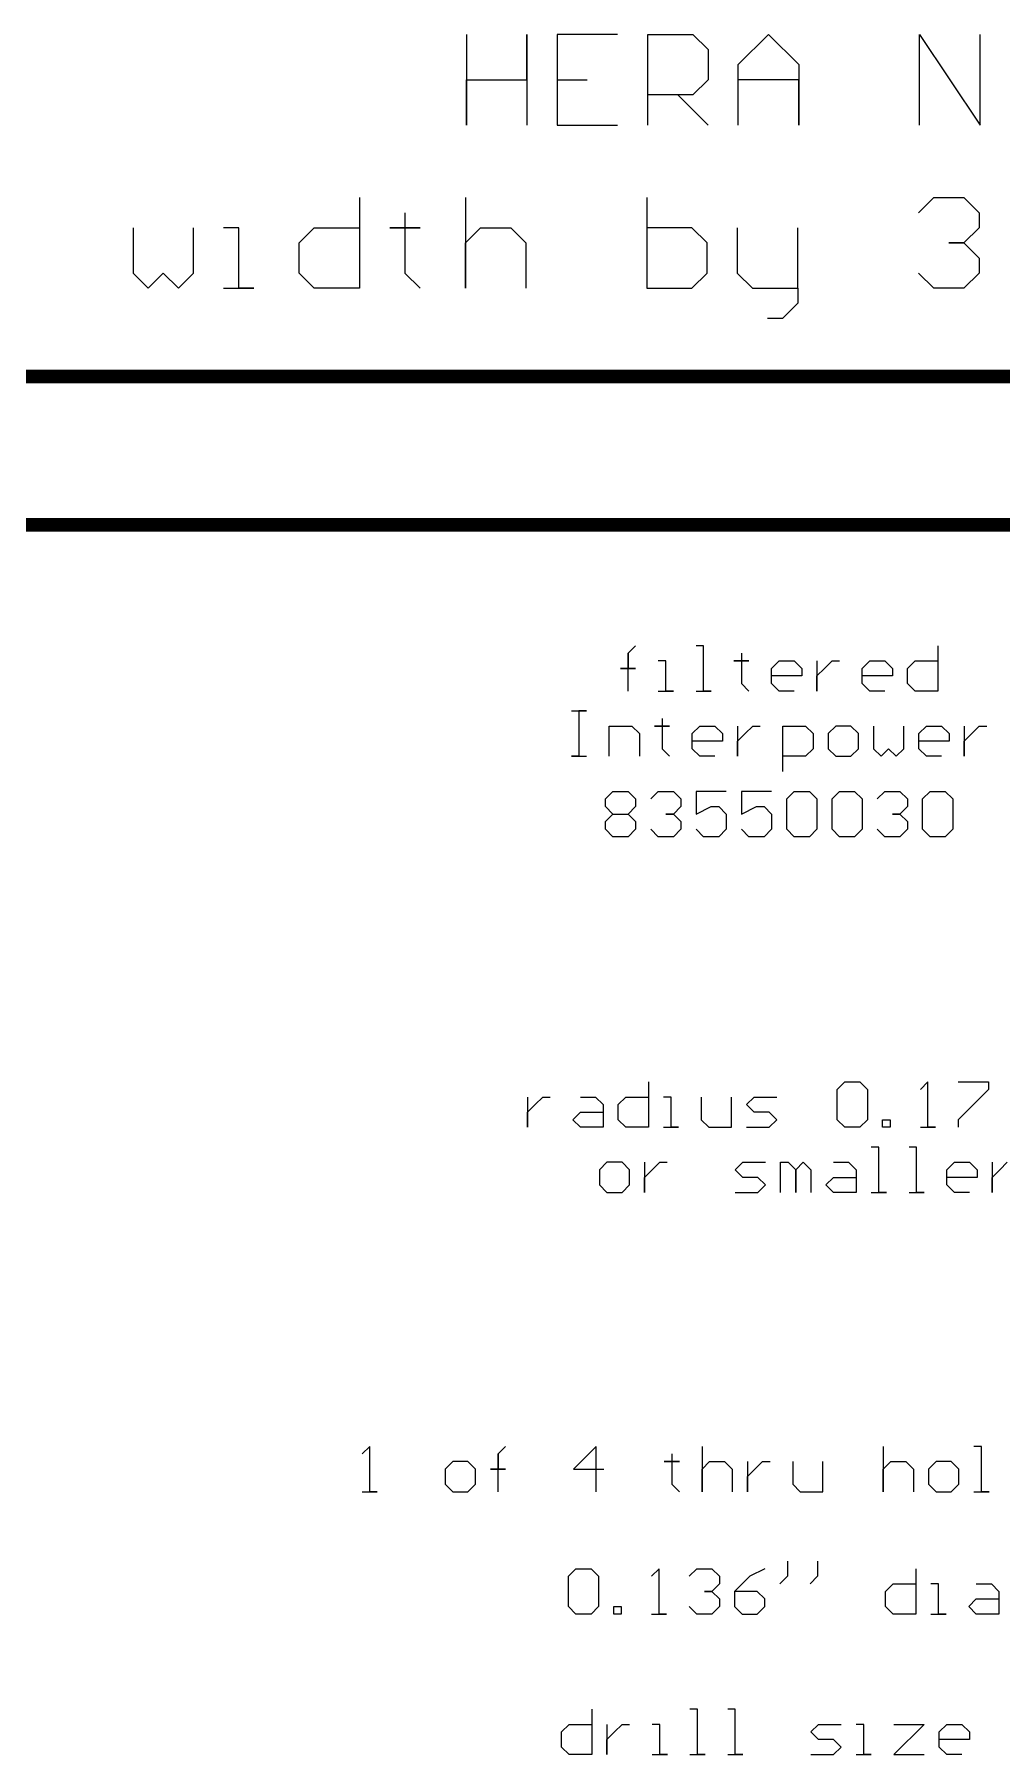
# Model space of a CAD drawing. Extents: x 0 to 21.5, y -4.9 to 8.
# Drawn here: x 5.752 to 7.885, y 4.18 to 7.975 of the extents above; entities that cross this region are included whole.
import ezdxf

# ---------------------------------------------------------------- set-up
doc = ezdxf.new("R2010")
doc.units = 0
doc.header["$MEASUREMENT"] = 0
doc.layers.add('MECHANICAL1', color=6, linetype='CONTINUOUS')
doc.layers.add('TOPLAYER', color=1, linetype='CONTINUOUS')

msp = doc.modelspace()

# ---------------------------------------------------------------- linework, layer by layer
at = {"layer": 'MECHANICAL1'}
for p, q in [((6.705, 7.9749), (6.705, 7.775)), ((6.8383, 7.875), (6.8383, 7.9749)), ((6.8383, 7.9749), (6.8383, 7.775)), ((7.0382, 7.9749), (6.9049, 7.9749)), ((6.9049, 7.9749), (6.9049, 7.775)), ((7.1049, 7.775), (7.1049, 7.9749)), ((7.1049, 7.9749), (7.2048, 7.9749)), ((7.2048, 7.9749), (7.2382, 7.9416)), ((7.3048, 7.9083), (7.3715, 7.9749)), ((7.3715, 7.9749), (7.4381, 7.9083)), ((7.7047, 7.775), (7.7047, 7.9749)), ((7.7047, 7.9749), (7.838, 7.775)), ((7.838, 7.775), (7.838, 7.9749)), ((7.2382, 7.9416), (7.2382, 7.875)), ((7.3048, 7.775), (7.3048, 7.9083)), ((7.4381, 7.9083), (7.4381, 7.775)), ((6.705, 7.775), (6.705, 7.875)), ((6.705, 7.875), (6.8383, 7.875)), ((6.9049, 7.875), (6.9716, 7.875)), ((7.2382, 7.875), (7.2048, 7.8416)), ((7.4381, 7.875), (7.3048, 7.875)), ((7.4381, 7.775), (7.4381, 7.875)), ((7.2048, 7.8416), (7.1049, 7.8416)), ((7.1715, 7.8416), (7.2382, 7.775)), ((6.9049, 7.775), (7.0382, 7.775)), ((6.4695, 7.6149), (6.4695, 7.415)), ((6.7028, 7.6149), (6.7028, 7.415)), ((7.1027, 7.6149), (7.1027, 7.415)), ((7.7025, 7.5816), (7.7358, 7.6149)), ((7.7358, 7.6149), (7.8025, 7.6149)), ((7.8025, 7.6149), (7.8358, 7.5816)), ((6.5695, 7.5816), (6.5695, 7.5483)), ((7.8358, 7.5816), (7.8358, 7.5483)), ((5.9697, 7.5483), (5.9697, 7.4483)), ((6.103, 7.4483), (6.103, 7.5483)), ((6.203, 7.5483), (6.1696, 7.5483)), ((6.203, 7.415), (6.203, 7.5483)), ((6.3363, 7.515), (6.3696, 7.5483)), ((6.3363, 7.4483), (6.3363, 7.515)), ((6.3696, 7.5483), (6.4695, 7.5483)), ((6.5695, 7.5483), (6.5362, 7.5483)), ((6.5362, 7.5483), (6.6028, 7.5483)), ((6.6028, 7.5483), (6.5695, 7.5483)), ((6.5695, 7.5483), (6.5695, 7.4483)), ((6.7028, 7.515), (6.7361, 7.5483)), ((6.7028, 7.415), (6.7028, 7.515)), ((6.7361, 7.5483), (6.8028, 7.5483)), ((6.8028, 7.5483), (6.8361, 7.515)), ((6.8361, 7.515), (6.8361, 7.415)), ((7.2026, 7.5483), (7.1027, 7.5483)), ((7.236, 7.515), (7.2026, 7.5483)), ((7.236, 7.4816), (7.236, 7.515)), ((7.3026, 7.5483), (7.3026, 7.4483)), ((7.4359, 7.415), (7.4359, 7.5483)), ((7.8025, 7.515), (7.7691, 7.515)), ((7.7691, 7.515), (7.8025, 7.515)), ((7.8358, 7.5483), (7.8025, 7.515)), ((7.8025, 7.515), (7.8358, 7.4816)), ((7.236, 7.4483), (7.236, 7.4816)), ((7.8358, 7.4816), (7.8358, 7.4483)), ((5.9697, 7.4483), (6.003, 7.415)), ((6.003, 7.415), (6.0364, 7.4483)), ((6.0364, 7.4483), (6.0697, 7.415)), ((6.0697, 7.415), (6.103, 7.4483)), ((6.3696, 7.415), (6.3363, 7.4483)), ((6.5695, 7.4483), (6.6028, 7.415)), ((7.2026, 7.415), (7.236, 7.4483)), ((7.3026, 7.4483), (7.3359, 7.415)), ((7.7358, 7.415), (7.7025, 7.4483)), ((7.8358, 7.4483), (7.8025, 7.415)), ((6.1696, 7.415), (6.2363, 7.415)), ((6.2363, 7.415), (6.203, 7.415)), ((6.4695, 7.415), (6.3696, 7.415)), ((7.1027, 7.415), (7.2026, 7.415)), ((7.3359, 7.415), (7.4359, 7.415)), ((7.4359, 7.415), (7.4359, 7.3817)), ((7.8025, 7.415), (7.7358, 7.415)), ((7.4359, 7.3817), (7.4026, 7.3484)), ((7.4026, 7.3484), (7.3693, 7.3484))]:
    msp.add_line(p, q, dxfattribs=at)
at = {"layer": 'MECHANICAL1', "const_width": 0.03}
for points in [[(2, 7.22), (18.73, 7.22)], [(2.12, 6.893), (18.61, 6.893)]]:
    msp.add_lwpolyline(points, dxfattribs=at)
at = {"layer": 'TOPLAYER'}
for p, q in [((7.0616, 6.6096), (7.0783, 6.6262)), ((7.0616, 6.5262), (7.0616, 6.6096)), ((7.0616, 6.6096), (7.0616, 6.5762)), ((7.0616, 6.5762), (7.0616, 6.6096)), ((7.2282, 6.6262), (7.2115, 6.6262)), ((7.2282, 6.5262), (7.2282, 6.6262)), ((7.3115, 6.6096), (7.3115, 6.5929)), ((7.7447, 6.6262), (7.7447, 6.5262)), ((7.0616, 6.5762), (7.0449, 6.5762)), ((7.0449, 6.5762), (7.0783, 6.5762)), ((7.0783, 6.5762), (7.0616, 6.5762)), ((7.1449, 6.5929), (7.1282, 6.5929)), ((7.1449, 6.5262), (7.1449, 6.5929)), ((7.3115, 6.5929), (7.2949, 6.5929)), ((7.2949, 6.5929), (7.3282, 6.5929)), ((7.3282, 6.5929), (7.3115, 6.5929)), ((7.3115, 6.5929), (7.3115, 6.5429)), ((7.3782, 6.5762), (7.3948, 6.5929)), ((7.3782, 6.5429), (7.3782, 6.5762)), ((7.3948, 6.5929), (7.4281, 6.5929)), ((7.4281, 6.5929), (7.4448, 6.5762)), ((7.4448, 6.5762), (7.4448, 6.5596)), ((7.4781, 6.5929), (7.4781, 6.5262)), ((7.4781, 6.5596), (7.4948, 6.5762)), ((7.4948, 6.5762), (7.5115, 6.5929)), ((7.5115, 6.5929), (7.5281, 6.5929)), ((7.5781, 6.5762), (7.5948, 6.5929)), ((7.5781, 6.5429), (7.5781, 6.5762)), ((7.5948, 6.5929), (7.6281, 6.5929)), ((7.6281, 6.5929), (7.6447, 6.5762)), ((7.6447, 6.5762), (7.6447, 6.5596)), ((7.6781, 6.5762), (7.6947, 6.5929)), ((7.6781, 6.5429), (7.6781, 6.5762)), ((7.6947, 6.5929), (7.7447, 6.5929)), ((7.3115, 6.5429), (7.3282, 6.5262)), ((7.4448, 6.5596), (7.3782, 6.5596)), ((7.3948, 6.5262), (7.3782, 6.5429)), ((7.4781, 6.5262), (7.4781, 6.5596)), ((7.6447, 6.5596), (7.5781, 6.5596)), ((7.5948, 6.5262), (7.5781, 6.5429)), ((7.6947, 6.5262), (7.6781, 6.5429)), ((7.1282, 6.5262), (7.1616, 6.5262)), ((7.1616, 6.5262), (7.1449, 6.5262)), ((7.2115, 6.5262), (7.2449, 6.5262)), ((7.2449, 6.5262), (7.2282, 6.5262)), ((7.4281, 6.5262), (7.3948, 6.5262)), ((7.6281, 6.5262), (7.5948, 6.5262)), ((7.7447, 6.5262), (7.6947, 6.5262)), ((6.9366, 6.4823), (6.97, 6.4823)), ((6.97, 6.4823), (6.9533, 6.4823)), ((6.9533, 6.4823), (6.9533, 6.3823)), ((7.1366, 6.4656), (7.1366, 6.4489)), ((7.0199, 6.3823), (7.0199, 6.4489)), ((7.0199, 6.4489), (7.0699, 6.4489)), ((7.0699, 6.4489), (7.0866, 6.4323)), ((7.0866, 6.4323), (7.0866, 6.3823)), ((7.1366, 6.4489), (7.1199, 6.4489)), ((7.1199, 6.4489), (7.1532, 6.4489)), ((7.1532, 6.4489), (7.1366, 6.4489)), ((7.1366, 6.4489), (7.1366, 6.3989)), ((7.2032, 6.4323), (7.2199, 6.4489)), ((7.2032, 6.3989), (7.2032, 6.4323)), ((7.2699, 6.4156), (7.2032, 6.4156)), ((7.2199, 6.4489), (7.2532, 6.4489)), ((7.2532, 6.4489), (7.2699, 6.4323)), ((7.2699, 6.4323), (7.2699, 6.4156)), ((7.3032, 6.4489), (7.3032, 6.3823)), ((7.3032, 6.4156), (7.3198, 6.4323)), ((7.3032, 6.3823), (7.3032, 6.4156)), ((7.3198, 6.4323), (7.3365, 6.4489)), ((7.3365, 6.4489), (7.3532, 6.4489)), ((7.4032, 6.349), (7.4032, 6.4489)), ((7.4032, 6.4489), (7.4531, 6.4489)), ((7.4531, 6.4489), (7.4698, 6.4323)), ((7.4698, 6.4323), (7.4698, 6.3989)), ((7.5198, 6.4489), (7.5031, 6.4323)), ((7.5031, 6.4323), (7.5031, 6.3989)), ((7.5531, 6.4489), (7.5198, 6.4489)), ((7.5698, 6.4323), (7.5531, 6.4489)), ((7.5698, 6.3989), (7.5698, 6.4323)), ((7.6031, 6.4489), (7.6031, 6.3989)), ((7.6697, 6.3989), (7.6697, 6.4489)), ((7.7031, 6.4323), (7.7197, 6.4489)), ((7.7031, 6.3989), (7.7031, 6.4323)), ((7.7697, 6.4156), (7.7031, 6.4156)), ((7.7197, 6.4489), (7.753, 6.4489)), ((7.753, 6.4489), (7.7697, 6.4323)), ((7.7697, 6.4323), (7.7697, 6.4156)), ((7.803, 6.4489), (7.803, 6.3823)), ((7.803, 6.4156), (7.8197, 6.4323)), ((7.803, 6.3823), (7.803, 6.4156)), ((7.8197, 6.4323), (7.8363, 6.4489)), ((7.8363, 6.4489), (7.853, 6.4489)), ((6.9533, 6.3823), (6.9366, 6.3823)), ((6.9366, 6.3823), (6.97, 6.3823)), ((7.1366, 6.3989), (7.1532, 6.3823)), ((7.2199, 6.3823), (7.2032, 6.3989)), ((7.2532, 6.3823), (7.2199, 6.3823)), ((7.4531, 6.3823), (7.4032, 6.3823)), ((7.4698, 6.3989), (7.4531, 6.3823)), ((7.5031, 6.3989), (7.5198, 6.3823)), ((7.5198, 6.3823), (7.5531, 6.3823)), ((7.5531, 6.3823), (7.5698, 6.3989)), ((7.6031, 6.3989), (7.6197, 6.3823)), ((7.6197, 6.3823), (7.6364, 6.3989)), ((7.6364, 6.3989), (7.6531, 6.3823)), ((7.6531, 6.3823), (7.6697, 6.3989)), ((7.7197, 6.3823), (7.7031, 6.3989)), ((7.753, 6.3823), (7.7197, 6.3823)), ((7.0116, 6.2883), (7.0283, 6.305)), ((7.0283, 6.305), (7.0616, 6.305)), ((7.0616, 6.305), (7.0783, 6.2883)), ((7.1116, 6.2883), (7.1282, 6.305)), ((7.1282, 6.305), (7.1616, 6.305)), ((7.1616, 6.305), (7.1782, 6.2883)), ((7.2782, 6.305), (7.2115, 6.305)), ((7.2115, 6.305), (7.2115, 6.255)), ((7.3782, 6.305), (7.3115, 6.305)), ((7.3115, 6.305), (7.3115, 6.255)), ((7.4115, 6.2883), (7.4281, 6.305)), ((7.4281, 6.305), (7.4615, 6.305)), ((7.4615, 6.305), (7.4781, 6.2883)), ((7.5115, 6.2883), (7.5281, 6.305)), ((7.5281, 6.305), (7.5614, 6.305)), ((7.5614, 6.305), (7.5781, 6.2883)), ((7.6114, 6.2883), (7.6281, 6.305)), ((7.6281, 6.305), (7.6614, 6.305)), ((7.6614, 6.305), (7.6781, 6.2883)), ((7.7114, 6.2883), (7.728, 6.305)), ((7.728, 6.305), (7.7614, 6.305)), ((7.7614, 6.305), (7.778, 6.2883)), ((7.0116, 6.2716), (7.0116, 6.2883)), ((7.0283, 6.255), (7.0116, 6.2716)), ((7.0783, 6.2716), (7.0616, 6.255)), ((7.0783, 6.2883), (7.0783, 6.2716)), ((7.1782, 6.2716), (7.1616, 6.255)), ((7.1782, 6.2883), (7.1782, 6.2716)), ((7.2115, 6.255), (7.2449, 6.2716)), ((7.2449, 6.2716), (7.2615, 6.2716)), ((7.2615, 6.2716), (7.2782, 6.255)), ((7.3115, 6.255), (7.3448, 6.2716)), ((7.3448, 6.2716), (7.3615, 6.2716)), ((7.3615, 6.2716), (7.3782, 6.255)), ((7.4115, 6.2217), (7.4115, 6.2883)), ((7.4781, 6.2883), (7.4781, 6.2217)), ((7.5115, 6.2217), (7.5115, 6.2883)), ((7.5781, 6.2883), (7.5781, 6.2217)), ((7.6781, 6.2716), (7.6614, 6.255)), ((7.6781, 6.2883), (7.6781, 6.2716)), ((7.7114, 6.2217), (7.7114, 6.2883)), ((7.778, 6.2883), (7.778, 6.2217)), ((7.0116, 6.2383), (7.0283, 6.255)), ((7.0116, 6.2217), (7.0116, 6.2383)), ((7.0283, 6.255), (7.0616, 6.255)), ((7.0616, 6.255), (7.0783, 6.2383)), ((7.0783, 6.2383), (7.0783, 6.2217)), ((7.1616, 6.255), (7.1449, 6.255)), ((7.1449, 6.255), (7.1616, 6.255)), ((7.1616, 6.255), (7.1782, 6.2383)), ((7.1782, 6.2383), (7.1782, 6.2217)), ((7.2782, 6.255), (7.2782, 6.2217)), ((7.3782, 6.255), (7.3782, 6.2217)), ((7.6614, 6.255), (7.6447, 6.255)), ((7.6447, 6.255), (7.6614, 6.255)), ((7.6614, 6.255), (7.6781, 6.2383)), ((7.6781, 6.2383), (7.6781, 6.2217)), ((7.0283, 6.205), (7.0116, 6.2217)), ((7.0616, 6.205), (7.0283, 6.205)), ((7.0783, 6.2217), (7.0616, 6.205)), ((7.1282, 6.205), (7.1116, 6.2217)), ((7.1616, 6.205), (7.1282, 6.205)), ((7.1782, 6.2217), (7.1616, 6.205)), ((7.2282, 6.205), (7.2115, 6.2217)), ((7.2615, 6.205), (7.2282, 6.205)), ((7.2782, 6.2217), (7.2615, 6.205)), ((7.3282, 6.205), (7.3115, 6.2217)), ((7.3615, 6.205), (7.3282, 6.205)), ((7.3782, 6.2217), (7.3615, 6.205)), ((7.4281, 6.205), (7.4115, 6.2217)), ((7.4615, 6.205), (7.4281, 6.205)), ((7.4781, 6.2217), (7.4615, 6.205)), ((7.5281, 6.205), (7.5115, 6.2217)), ((7.5614, 6.205), (7.5281, 6.205)), ((7.5781, 6.2217), (7.5614, 6.205)), ((7.6281, 6.205), (7.6114, 6.2217)), ((7.6614, 6.205), (7.6281, 6.205)), ((7.6781, 6.2217), (7.6614, 6.205)), ((7.728, 6.205), (7.7114, 6.2217)), ((7.7614, 6.205), (7.728, 6.205)), ((7.778, 6.2217), (7.7614, 6.205)), ((7.1066, 5.6639), (7.1066, 5.564)), ((7.5231, 5.6473), (7.5398, 5.6639)), ((7.5398, 5.6639), (7.5731, 5.6639)), ((7.5731, 5.6639), (7.5898, 5.6473)), ((7.723, 5.6639), (7.7064, 5.6473)), ((7.723, 5.564), (7.723, 5.6639)), ((7.7897, 5.6639), (7.8563, 5.6639)), ((7.8563, 5.6639), (7.8563, 5.6473)), ((6.84, 5.6306), (6.84, 5.564)), ((6.8567, 5.6139), (6.8733, 5.6306)), ((6.8733, 5.6306), (6.89, 5.6306)), ((6.9566, 5.6306), (6.99, 5.6306)), ((6.99, 5.6306), (7.0066, 5.6139)), ((7.0399, 5.6139), (7.0566, 5.6306)), ((7.0566, 5.6306), (7.1066, 5.6306)), ((7.1566, 5.6306), (7.1399, 5.6306)), ((7.1566, 5.564), (7.1566, 5.6306)), ((7.2232, 5.6306), (7.2232, 5.5806)), ((7.2899, 5.564), (7.2899, 5.6306)), ((7.3232, 5.6139), (7.3398, 5.6306)), ((7.3398, 5.6306), (7.3898, 5.6306)), ((7.5231, 5.5806), (7.5231, 5.6473)), ((7.5898, 5.6473), (7.5898, 5.5806)), ((7.8563, 5.6473), (7.7897, 5.5806)), ((6.84, 5.5973), (6.8567, 5.6139)), ((6.84, 5.564), (6.84, 5.5973)), ((6.94, 5.5806), (6.9566, 5.5973)), ((6.9566, 5.564), (6.94, 5.5806)), ((6.9566, 5.5973), (7.0066, 5.5973)), ((7.0066, 5.6139), (7.0066, 5.564)), ((7.0399, 5.5806), (7.0399, 5.6139)), ((7.0566, 5.564), (7.0399, 5.5806)), ((7.2232, 5.5806), (7.2399, 5.564)), ((7.3398, 5.5973), (7.3232, 5.6139)), ((7.3732, 5.5973), (7.3398, 5.5973)), ((7.3898, 5.5806), (7.3732, 5.5973)), ((7.3732, 5.564), (7.3898, 5.5806)), ((7.5398, 5.564), (7.5231, 5.5806)), ((7.5898, 5.5806), (7.5731, 5.564)), ((7.6231, 5.564), (7.6231, 5.5806)), ((7.6231, 5.5806), (7.6397, 5.5806)), ((7.6397, 5.5806), (7.6397, 5.564)), ((7.7897, 5.5806), (7.7897, 5.564)), ((7.0066, 5.564), (6.9566, 5.564)), ((7.1066, 5.564), (7.0566, 5.564)), ((7.1399, 5.564), (7.1732, 5.564)), ((7.1732, 5.564), (7.1566, 5.564)), ((7.2399, 5.564), (7.2899, 5.564)), ((7.3232, 5.564), (7.3732, 5.564)), ((7.5731, 5.564), (7.5398, 5.564)), ((7.6397, 5.564), (7.6231, 5.564)), ((7.7064, 5.564), (7.7397, 5.564)), ((7.7397, 5.564), (7.723, 5.564)), ((7.6147, 5.52), (7.5981, 5.52)), ((7.6147, 5.42), (7.6147, 5.52)), ((7.6981, 5.52), (7.6814, 5.52)), ((7.6981, 5.42), (7.6981, 5.52)), ((7.0149, 5.4866), (6.9983, 5.47)), ((6.9983, 5.47), (6.9983, 5.4367)), ((7.0483, 5.4866), (7.0149, 5.4866)), ((7.0649, 5.47), (7.0483, 5.4866)), ((7.0649, 5.4367), (7.0649, 5.47)), ((7.0982, 5.4866), (7.0982, 5.42)), ((7.0982, 5.4533), (7.1149, 5.47)), ((7.1149, 5.47), (7.1316, 5.4866)), ((7.1316, 5.4866), (7.1482, 5.4866)), ((7.2982, 5.47), (7.3148, 5.4866)), ((7.3148, 5.4533), (7.2982, 5.47)), ((7.3148, 5.4866), (7.3648, 5.4866)), ((7.3982, 5.42), (7.3982, 5.4866)), ((7.3982, 5.4866), (7.4148, 5.4866)), ((7.4148, 5.4866), (7.4315, 5.47)), ((7.4315, 5.47), (7.4481, 5.4866)), ((7.4315, 5.47), (7.4315, 5.42)), ((7.4315, 5.42), (7.4315, 5.47)), ((7.4481, 5.4866), (7.4648, 5.47)), ((7.4648, 5.47), (7.4648, 5.42)), ((7.5148, 5.4866), (7.5481, 5.4866)), ((7.5481, 5.4866), (7.5648, 5.47)), ((7.5648, 5.47), (7.5648, 5.42)), ((7.7647, 5.47), (7.7814, 5.4866)), ((7.7647, 5.4367), (7.7647, 5.47)), ((7.7814, 5.4866), (7.8147, 5.4866)), ((7.8147, 5.4866), (7.8313, 5.47)), ((7.8313, 5.47), (7.8313, 5.4533)), ((7.8647, 5.4866), (7.8647, 5.42)), ((7.8647, 5.4533), (7.8813, 5.47)), ((7.8813, 5.47), (7.898, 5.4866)), ((6.9983, 5.4367), (7.0149, 5.42)), ((7.0483, 5.42), (7.0649, 5.4367)), ((7.0982, 5.42), (7.0982, 5.4533)), ((7.3482, 5.4533), (7.3148, 5.4533)), ((7.3648, 5.4367), (7.3482, 5.4533)), ((7.3482, 5.42), (7.3648, 5.4367)), ((7.4981, 5.4367), (7.5148, 5.4533)), ((7.5148, 5.42), (7.4981, 5.4367)), ((7.5148, 5.4533), (7.5648, 5.4533)), ((7.8313, 5.4533), (7.7647, 5.4533)), ((7.7814, 5.42), (7.7647, 5.4367)), ((7.8647, 5.42), (7.8647, 5.4533)), ((7.0149, 5.42), (7.0483, 5.42)), ((7.2982, 5.42), (7.3482, 5.42)), ((7.5648, 5.42), (7.5148, 5.42)), ((7.5981, 5.42), (7.6314, 5.42)), ((7.6314, 5.42), (7.6147, 5.42)), ((7.6814, 5.42), (7.7147, 5.42)), ((7.7147, 5.42), (7.6981, 5.42)), ((7.8147, 5.42), (7.7814, 5.42)), ((6.4917, 4.86), (6.475, 4.8433)), ((6.4917, 4.76), (6.4917, 4.86)), ((6.7749, 4.8433), (6.7916, 4.86)), ((6.9915, 4.86), (6.9415, 4.81)), ((6.9915, 4.76), (6.9915, 4.86)), ((7.2248, 4.86), (7.2248, 4.76)), ((7.6246, 4.86), (7.6246, 4.76)), ((7.8412, 4.86), (7.8246, 4.86)), ((7.8412, 4.76), (7.8412, 4.86)), ((6.6749, 4.8266), (6.6583, 4.81)), ((6.7083, 4.8266), (6.6749, 4.8266)), ((6.7249, 4.81), (6.7083, 4.8266)), ((6.7749, 4.76), (6.7749, 4.8433)), ((6.7749, 4.8433), (6.7749, 4.81)), ((6.7749, 4.81), (6.7749, 4.8433)), ((7.1581, 4.8266), (7.1415, 4.8266)), ((7.1415, 4.8266), (7.1748, 4.8266)), ((7.1581, 4.8433), (7.1581, 4.8266)), ((7.1748, 4.8266), (7.1581, 4.8266)), ((7.1581, 4.8266), (7.1581, 4.7767)), ((7.2248, 4.81), (7.2414, 4.8266)), ((7.2414, 4.8266), (7.2747, 4.8266)), ((7.2747, 4.8266), (7.2914, 4.81)), ((7.3247, 4.8266), (7.3247, 4.76)), ((7.3414, 4.81), (7.358, 4.8266)), ((7.358, 4.8266), (7.3747, 4.8266)), ((7.4247, 4.8266), (7.4247, 4.7767)), ((7.4913, 4.76), (7.4913, 4.8266)), ((7.6246, 4.81), (7.6413, 4.8266)), ((7.6413, 4.8266), (7.6746, 4.8266)), ((7.6746, 4.8266), (7.6913, 4.81)), ((7.7413, 4.8266), (7.7246, 4.81)), ((7.7746, 4.8266), (7.7413, 4.8266)), ((7.7912, 4.81), (7.7746, 4.8266)), ((6.6583, 4.81), (6.6583, 4.7767)), ((6.7249, 4.7767), (6.7249, 4.81)), ((6.7749, 4.81), (6.7582, 4.81)), ((6.7582, 4.81), (6.7916, 4.81)), ((6.7916, 4.81), (6.7749, 4.81)), ((6.9415, 4.81), (7.0082, 4.81)), ((7.2248, 4.76), (7.2248, 4.81)), ((7.2914, 4.81), (7.2914, 4.76)), ((7.3247, 4.7933), (7.3414, 4.81)), ((7.3247, 4.76), (7.3247, 4.7933)), ((7.6246, 4.76), (7.6246, 4.81)), ((7.6913, 4.81), (7.6913, 4.76)), ((7.7246, 4.81), (7.7246, 4.7767)), ((7.7912, 4.7767), (7.7912, 4.81)), ((6.475, 4.76), (6.5083, 4.76)), ((6.5083, 4.76), (6.4917, 4.76)), ((6.6583, 4.7767), (6.6749, 4.76)), ((6.6749, 4.76), (6.7083, 4.76)), ((6.7083, 4.76), (6.7249, 4.7767)), ((7.1581, 4.7767), (7.1748, 4.76)), ((7.4247, 4.7767), (7.4414, 4.76)), ((7.4414, 4.76), (7.4913, 4.76)), ((7.7246, 4.7767), (7.7413, 4.76)), ((7.7413, 4.76), (7.7746, 4.76)), ((7.7746, 4.76), (7.7912, 4.7767)), ((7.8246, 4.76), (7.8579, 4.76)), ((7.8579, 4.76), (7.8412, 4.76)), ((7.4132, 4.6066), (7.4132, 4.5733)), ((7.4798, 4.6066), (7.4798, 4.5733)), ((6.93, 4.5733), (6.9467, 4.59)), ((6.93, 4.5067), (6.93, 4.5733)), ((6.9467, 4.59), (6.98, 4.59)), ((6.98, 4.59), (6.9966, 4.5733)), ((6.9966, 4.5733), (6.9966, 4.5067)), ((7.1299, 4.59), (7.1133, 4.5733)), ((7.1299, 4.49), (7.1299, 4.59)), ((7.1966, 4.5733), (7.2132, 4.59)), ((7.2132, 4.59), (7.2466, 4.59)), ((7.2466, 4.59), (7.2632, 4.5733)), ((7.2632, 4.5566), (7.2466, 4.54)), ((7.2632, 4.5733), (7.2632, 4.5566)), ((7.3299, 4.5733), (7.2965, 4.54)), ((7.3632, 4.59), (7.3299, 4.5733)), ((7.4132, 4.5733), (7.3965, 4.5566)), ((7.4798, 4.5733), (7.4632, 4.5566)), ((7.6298, 4.54), (7.6464, 4.5566)), ((7.6464, 4.5566), (7.6964, 4.5566)), ((7.6964, 4.59), (7.6964, 4.49)), ((7.7464, 4.5566), (7.7297, 4.5566)), ((7.7464, 4.49), (7.7464, 4.5566)), ((7.8297, 4.5566), (7.863, 4.5566)), ((7.863, 4.5566), (7.8797, 4.54)), ((7.2466, 4.54), (7.2299, 4.54)), ((7.2299, 4.54), (7.2466, 4.54)), ((7.2466, 4.54), (7.2632, 4.5233)), ((7.2632, 4.5233), (7.2632, 4.5067)), ((7.2965, 4.54), (7.2965, 4.5067)), ((7.3465, 4.54), (7.2965, 4.54)), ((7.3632, 4.5233), (7.3465, 4.54)), ((7.3632, 4.5067), (7.3632, 4.5233)), ((7.6298, 4.5067), (7.6298, 4.54)), ((7.813, 4.5067), (7.8297, 4.5233)), ((7.8297, 4.5233), (7.8797, 4.5233)), ((7.8797, 4.54), (7.8797, 4.49)), ((6.9467, 4.49), (6.93, 4.5067)), ((6.98, 4.49), (6.9467, 4.49)), ((6.9966, 4.5067), (6.98, 4.49)), ((7.03, 4.49), (7.03, 4.5067)), ((7.03, 4.5067), (7.0466, 4.5067)), ((7.0466, 4.49), (7.03, 4.49)), ((7.0466, 4.5067), (7.0466, 4.49)), ((7.1133, 4.49), (7.1466, 4.49)), ((7.1466, 4.49), (7.1299, 4.49)), ((7.2132, 4.49), (7.1966, 4.5067)), ((7.2466, 4.49), (7.2132, 4.49)), ((7.2632, 4.5067), (7.2466, 4.49)), ((7.2965, 4.5067), (7.3132, 4.49)), ((7.3132, 4.49), (7.3465, 4.49)), ((7.3465, 4.49), (7.3632, 4.5067)), ((7.6464, 4.49), (7.6298, 4.5067)), ((7.6964, 4.49), (7.6464, 4.49)), ((7.7297, 4.49), (7.7631, 4.49)), ((7.7631, 4.49), (7.7464, 4.49)), ((7.8297, 4.49), (7.813, 4.5067)), ((7.8797, 4.49), (7.8297, 4.49)), ((6.9816, 4.28), (6.9816, 4.18)), ((7.2149, 4.28), (7.1982, 4.28)), ((7.2149, 4.18), (7.2149, 4.28)), ((7.2982, 4.28), (7.2815, 4.28)), ((7.2982, 4.18), (7.2982, 4.28)), ((6.915, 4.23), (6.9317, 4.2466)), ((6.915, 4.1967), (6.915, 4.23)), ((6.9317, 4.2466), (6.9816, 4.2466)), ((7.015, 4.2466), (7.015, 4.18)), ((7.015, 4.2133), (7.0316, 4.23)), ((7.015, 4.18), (7.015, 4.2133)), ((7.0316, 4.23), (7.0483, 4.2466)), ((7.0483, 4.2466), (7.065, 4.2466)), ((7.1316, 4.2466), (7.1149, 4.2466)), ((7.1316, 4.18), (7.1316, 4.2466)), ((7.4648, 4.23), (7.4815, 4.2466)), ((7.4815, 4.2133), (7.4648, 4.23)), ((7.4815, 4.2466), (7.5315, 4.2466)), ((7.5148, 4.2133), (7.4815, 4.2133)), ((7.5315, 4.1967), (7.5148, 4.2133)), ((7.5815, 4.2466), (7.5648, 4.2466)), ((7.5815, 4.18), (7.5815, 4.2466)), ((7.6481, 4.2466), (7.7147, 4.2466)), ((7.7147, 4.2466), (7.6481, 4.18)), ((7.7481, 4.23), (7.7647, 4.2466)), ((7.7481, 4.1967), (7.7481, 4.23)), ((7.8147, 4.2133), (7.7481, 4.2133)), ((7.7647, 4.2466), (7.798, 4.2466)), ((7.798, 4.2466), (7.8147, 4.23)), ((7.8147, 4.23), (7.8147, 4.2133)), ((6.9317, 4.18), (6.915, 4.1967)), ((6.9816, 4.18), (6.9317, 4.18)), ((7.1149, 4.18), (7.1483, 4.18)), ((7.1483, 4.18), (7.1316, 4.18)), ((7.1982, 4.18), (7.2316, 4.18)), ((7.2316, 4.18), (7.2149, 4.18)), ((7.2815, 4.18), (7.3149, 4.18)), ((7.3149, 4.18), (7.2982, 4.18)), ((7.4648, 4.18), (7.5148, 4.18)), ((7.5148, 4.18), (7.5315, 4.1967)), ((7.5648, 4.18), (7.5981, 4.18)), ((7.5981, 4.18), (7.5815, 4.18)), ((7.6481, 4.18), (7.7147, 4.18)), ((7.7647, 4.18), (7.7481, 4.1967)), ((7.798, 4.18), (7.7647, 4.18))]:
    msp.add_line(p, q, dxfattribs=at)

doc.saveas('drawing.dxf')
